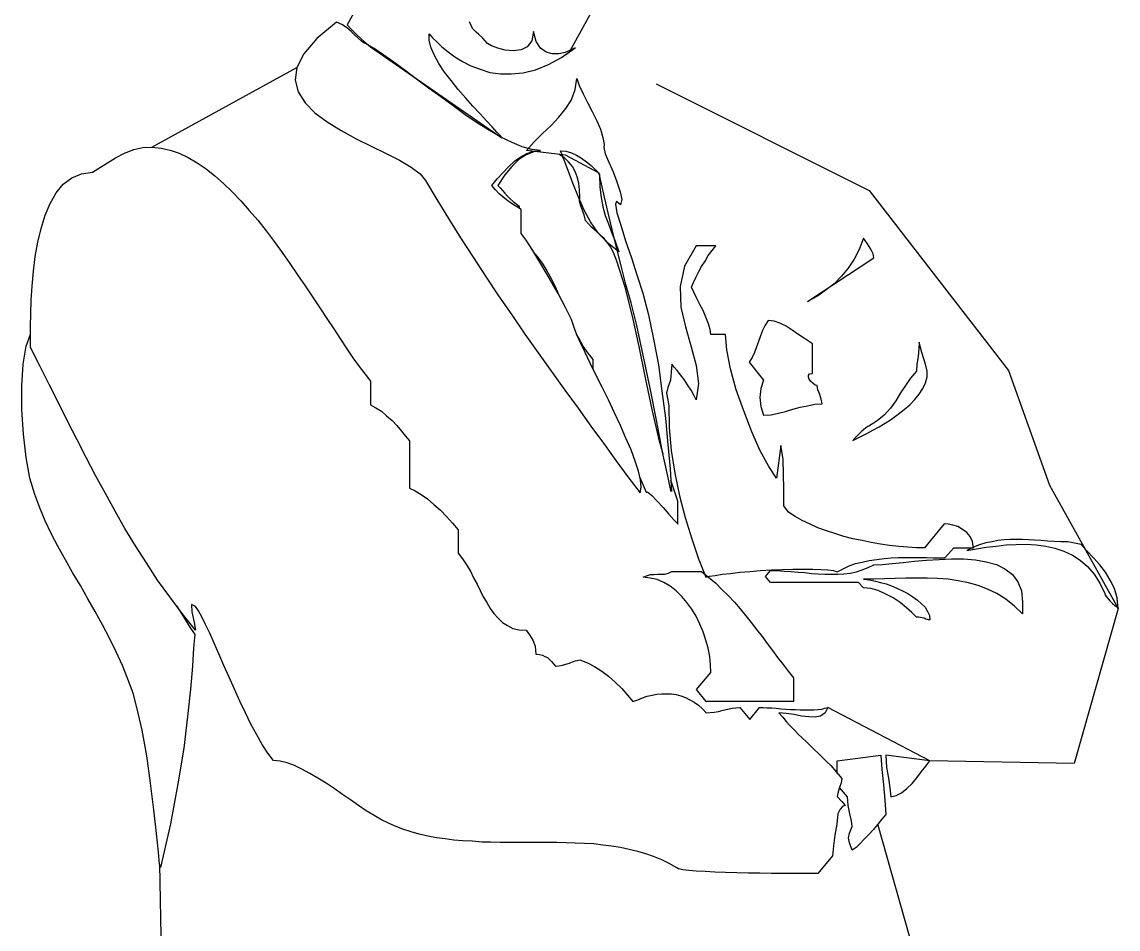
# Model space of a CAD drawing. Extents: x 3778 to 4621, y -3448 to -1606.
# Drawn here: x 3778 to 4375, y -2356 to -1862 of the extents above; entities that cross this region are included whole.
import ezdxf

# ---------------------------------------------------------------- set-up
doc = ezdxf.new("R2010")
doc.units = 0
doc.header["$LTSCALE"] = 1270
doc.header["$MEASUREMENT"] = 0
doc.layers.get('0').update_dxf_attribs({"linetype": 'CONTINUOUS'})

msp = doc.modelspace()

# ---------------------------------------------------------------- linework, layer by layer
at = {"linetype": 'CONTINUOUS'}
for p, q in [((4076.65, -1877.53), (4105.46, -1824.54)), ((3949.2, -1862.23), (3938.37, -1871.16)), ((3951.96, -1863.51), (3949.2, -1862.23)), ((3958.55, -1857.14), (3954.94, -1863.72)), ((4022.49, -1864.14), (4021.64, -1862.02)), ((3954.51, -1865.2), (3951.96, -1863.51)), ((3957.06, -1867.33), (3954.51, -1865.2)), ((3954.94, -1863.72), (3957.06, -1866.06)), ((3957.06, -1866.06), (3960.25, -1869.24)), ((3958.98, -1869.24), (3957.06, -1867.33)), ((3999.55, -1868.61), (4001.46, -1870.73)), ((3999.55, -1872), (3999.55, -1868.61)), ((4023.13, -1865.63), (4022.49, -1864.14)), ((4024.19, -1866.69), (4023.13, -1865.63)), ((4025.25, -1867.75), (4024.19, -1866.69)), ((4026.74, -1869.03), (4025.25, -1867.75)), ((4056.47, -1867.33), (4055.62, -1872.43)), ((4057.96, -1872.85), (4056.47, -1867.33)), ((3938.37, -1871.16), (3931.36, -1879.44)), ((3960.89, -1870.94), (3958.98, -1869.24)), ((3960.25, -1869.24), (3964.28, -1872.85)), ((3962.59, -1872.43), (3960.89, -1870.94)), ((3963.86, -1873.49), (3962.59, -1872.43)), ((3964.92, -1873.91), (3963.86, -1873.49)), ((3964.28, -1872.85), (3967.69, -1875.61)), ((3969.59, -1876.67), (3964.92, -1873.91)), ((4000.61, -1875.83), (3999.55, -1872)), ((4001.46, -1870.73), (4003.79, -1873.06)), ((4003.79, -1873.06), (4006.56, -1875.61)), ((4028.86, -1870.94), (4026.74, -1869.03)), ((4031.41, -1873.91), (4028.86, -1870.94)), ((4033.54, -1875.19), (4031.41, -1873.91)), ((4055.62, -1872.43), (4053.08, -1875.61)), ((4060.3, -1876.46), (4057.96, -1872.85)), ((3931.36, -1879.44), (3927.54, -1886.87)), ((3967.69, -1875.61), (4039.27, -1925.32)), ((3974.91, -1880.28), (3969.59, -1876.67)), ((3980.43, -1884.11), (3974.91, -1880.28)), ((4002.31, -1880.08), (4000.61, -1875.83)), ((4004.85, -1884.75), (4002.31, -1880.08)), ((4006.56, -1875.61), (4009.95, -1878.38)), ((4009.95, -1878.38), (4013.56, -1881.14)), ((4036.93, -1876.46), (4033.54, -1875.19)), ((4040.97, -1877.53), (4036.93, -1876.46)), ((4045.43, -1877.95), (4040.97, -1877.53)), ((4049.68, -1877.32), (4045.43, -1877.95)), ((4053.08, -1875.61), (4049.68, -1877.32)), ((4063.27, -1878.59), (4060.3, -1876.46)), ((4066.67, -1879.44), (4063.27, -1878.59)), ((4070.28, -1879.44), (4066.67, -1879.44)), ((4073.68, -1878.8), (4070.28, -1879.44)), ((4071.77, -1881.56), (4079.2, -1876.25)), ((4076.65, -1877.53), (4073.68, -1878.8)), ((4079.2, -1876.25), (4076.65, -1877.53)), ((3986.59, -1888.57), (3980.43, -1884.11)), ((4008.05, -1889.42), (4004.85, -1884.75)), ((4013.56, -1881.14), (4017.82, -1883.69)), ((4017.82, -1883.69), (4022.28, -1886.02)), ((4022.28, -1886.02), (4027.37, -1887.93)), ((4057.54, -1888.14), (4064.55, -1885.38)), ((4064.55, -1885.38), (4071.77, -1881.56)), ((3848.52, -1930.42), (3927.54, -1886.87)), ((3927.54, -1886.87), (3926.69, -1893.89)), ((3992.75, -1893.24), (3986.59, -1888.57)), ((4011.66, -1894.09), (4008.05, -1889.42)), ((4027.37, -1887.93), (4032.68, -1889.63)), ((4032.68, -1889.63), (4038.42, -1890.48)), ((4038.42, -1890.48), (4044.37, -1890.48)), ((4044.37, -1890.48), (4050.74, -1889.85)), ((4050.74, -1889.85), (4057.54, -1888.14)), ((3926.69, -1893.89), (3928.17, -1900.26)), ((3999.34, -1898.13), (3992.75, -1893.24)), ((4005.92, -1903.01), (3999.34, -1898.13)), ((4015.48, -1898.98), (4011.66, -1894.09)), ((4079.2, -1898.98), (4080.06, -1893.03)), ((4080.06, -1893.03), (4081.33, -1896.85)), ((4081.33, -1896.85), (4083.45, -1901.32)), ((4123.31, -1895.91), (4239.33, -1953.89)), ((3928.17, -1900.26), (3932, -1906.2)), ((4012.72, -1907.9), (4005.92, -1903.01)), ((4019.52, -1903.65), (4015.48, -1898.98)), ((4023.34, -1908.11), (4019.52, -1903.65)), ((4074.1, -1909.38), (4077.08, -1904.5)), ((4077.08, -1904.5), (4079.2, -1898.98)), ((4083.45, -1901.32), (4085.79, -1905.99)), ((3932, -1906.2), (3937.31, -1911.73)), ((4019.3, -1912.79), (4012.72, -1907.9)), ((4027.37, -1912.15), (4023.34, -1908.11)), ((4070.28, -1914.06), (4074.1, -1909.38)), ((4085.79, -1905.99), (4088.34, -1910.87)), ((3937.31, -1911.73), (3944.1, -1916.61)), ((3944.1, -1916.61), (3951.75, -1921.28)), ((4025.89, -1917.25), (4019.3, -1912.79)), ((4030.78, -1915.97), (4027.37, -1912.15)), ((4033.96, -1919.37), (4030.78, -1915.97)), ((4066.04, -1918.52), (4070.28, -1914.06)), ((4088.34, -1910.87), (4090.89, -1915.97)), ((4090.89, -1915.97), (4093.01, -1920.64)), ((3951.75, -1921.28), (3959.83, -1925.74)), ((4032.47, -1921.28), (4025.89, -1917.25)), ((4038.63, -1924.89), (4032.47, -1921.28)), ((4036.51, -1922.13), (4033.96, -1919.37)), ((4038.42, -1924.26), (4036.51, -1922.13)), ((4061.36, -1922.99), (4066.04, -1918.52)), ((4093.01, -1920.64), (4094.28, -1925.11)), ((3959.83, -1925.74), (3968.11, -1929.78)), ((4039.27, -1925.32), (4038.42, -1924.26)), ((4044.8, -1927.87), (4038.63, -1924.89)), ((4050.31, -1930.21), (4044.8, -1927.87)), ((4052.65, -1932.11), (4056.9, -1927.44)), ((4056.9, -1927.44), (4061.36, -1922.99)), ((4094.28, -1925.11), (4094.92, -1928.93)), ((3828.77, -1936.15), (3833.65, -1933.6)), ((3833.65, -1933.6), (3838.75, -1931.7)), ((3838.75, -1931.7), (3843.63, -1930.63)), ((3843.63, -1930.63), (3848.52, -1930.42)), ((3848.52, -1930.42), (3853.62, -1930.84)), ((3853.62, -1930.84), (3858.5, -1931.91)), ((3858.5, -1931.91), (3863.38, -1933.6)), ((3863.38, -1933.6), (3868.27, -1935.94)), ((3968.11, -1929.78), (3976.18, -1933.82)), ((3976.18, -1933.82), (3983.4, -1937.43)), ((4052.44, -1934.45), (4048.41, -1937)), ((4049.25, -1935.73), (4052.86, -1933.82)), ((4055.62, -1931.7), (4050.31, -1930.21)), ((4056.69, -1932.97), (4052.44, -1934.45)), ((4073.9, -1934.66), (4052.65, -1932.11)), ((4052.86, -1933.82), (4056.47, -1932.54)), ((4060.3, -1932.11), (4055.62, -1931.7)), ((4056.47, -1932.54), (4060.3, -1932.11)), ((4058.39, -1932.76), (4056.69, -1932.97)), ((4073.26, -1936.15), (4070.28, -1934.24)), ((4074.74, -1941.68), (4071.13, -1932.33)), ((4071.13, -1932.33), (4074.1, -1932.54)), ((4074.1, -1932.54), (4077.08, -1933.39)), ((4077.08, -1933.39), (4079.84, -1934.66)), ((4094.92, -1928.93), (4094.71, -1930.63)), ((4094.71, -1930.63), (4095.56, -1934.03)), ((4095.56, -1934.03), (4097.47, -1938.49)), ((3816.23, -1944.01), (3828.77, -1936.15)), ((3868.27, -1935.94), (3873.16, -1938.91)), ((3873.16, -1938.91), (3878.05, -1942.1)), ((3983.4, -1937.43), (3989.77, -1941.25)), ((4042.88, -1941.04), (4046.07, -1938.07)), ((4048.41, -1937), (4044.58, -1940.82)), ((4046.07, -1938.07), (4049.25, -1935.73)), ((4075.59, -1938.28), (4073.26, -1936.15)), ((4092.16, -1944.44), (4073.9, -1934.66)), ((4077.72, -1940.82), (4075.59, -1938.28)), ((4079.84, -1934.66), (4082.61, -1936.37)), ((4082.61, -1936.37), (4085.36, -1938.28)), ((4085.36, -1938.28), (4087.91, -1940.4)), ((4087.91, -1940.4), (4090.25, -1942.74)), ((4097.47, -1938.49), (4099.81, -1943.8)), ((3804.98, -1946.99), (3810.28, -1944.86)), ((3810.28, -1944.86), (3816.23, -1944.01)), ((3878.05, -1942.1), (3882.93, -1945.92)), ((3882.93, -1945.92), (3887.6, -1950.17)), ((3989.77, -1941.25), (3994.66, -1944.86)), ((3994.66, -1944.86), (3997.64, -1948.47)), ((4036.72, -1947.62), (4039.91, -1944.23)), ((4040.76, -1945.5), (4036.93, -1951.23)), ((4039.91, -1944.23), (4042.88, -1941.04)), ((4044.58, -1940.82), (4040.76, -1945.5)), ((4077.93, -1949.96), (4074.74, -1941.68)), ((4079.2, -1943.58), (4077.72, -1940.82)), ((4080.27, -1946.56), (4079.2, -1943.58)), ((4090.25, -1942.74), (4092.37, -1945.29)), ((4093.43, -1950.39), (4092.16, -1944.44)), ((4092.37, -1945.29), (4092.59, -1952.09)), ((4099.81, -1943.8), (4101.93, -1949.33)), ((3796.47, -1955.27), (3800.3, -1950.6)), ((3800.3, -1950.6), (3804.98, -1946.99)), ((3887.6, -1950.17), (3892.28, -1954.63)), ((3997.64, -1948.47), (4003.79, -1958.88)), ((4033.74, -1951.23), (4036.72, -1947.62)), ((4035.66, -1953.57), (4033.74, -1951.23)), ((4036.93, -1951.23), (4038.21, -1952.51)), ((4038.21, -1952.51), (4039.48, -1954)), ((4080.9, -1957.61), (4077.93, -1949.96)), ((4081.12, -1949.96), (4080.27, -1946.56)), ((4081.54, -1953.57), (4081.12, -1949.96)), ((4092.59, -1952.09), (4093.22, -1957.82)), ((4095.14, -1957.61), (4093.43, -1950.39)), ((4101.93, -1949.33), (4103.63, -1954.63)), ((3793.08, -1961), (3796.47, -1955.27)), ((3892.28, -1954.63), (3896.95, -1959.52)), ((4037.78, -1955.7), (4035.66, -1953.57)), ((4039.7, -1957.39), (4037.78, -1955.7)), ((4039.48, -1954), (4040.76, -1955.48)), ((4041.82, -1959.09), (4039.7, -1957.39)), ((4040.76, -1955.48), (4042.25, -1956.97)), ((4042.25, -1956.97), (4043.73, -1958.46)), ((4043.73, -1958.46), (4045.43, -1959.94)), ((4084.09, -1964.62), (4080.9, -1957.61)), ((4081.75, -1957.61), (4081.54, -1953.57)), ((4081.54, -1959.94), (4081.75, -1957.61)), ((4093.22, -1957.82), (4094.28, -1962.92)), ((4097.04, -1966.1), (4095.14, -1957.61)), ((4103.63, -1954.63), (4104.48, -1958.88)), ((4239.33, -1953.89), (4315.19, -2052.01)), ((3790.53, -1967.37), (3793.08, -1961)), ((3896.95, -1959.52), (3901.62, -1964.83)), ((4003.79, -1958.88), (4010.17, -1969.29)), ((4043.73, -1960.58), (4041.82, -1959.09)), ((4045.64, -1961.86), (4043.73, -1960.58)), ((4045.43, -1959.94), (4046.92, -1961.21)), ((4047.76, -1963.13), (4045.64, -1961.86)), ((4046.92, -1961.21), (4048.62, -1962.49)), ((4049.68, -1964.41), (4047.76, -1963.13)), ((4048.62, -1962.49), (4048.62, -1963.76)), ((4049.68, -1977.36), (4049.68, -1964.41)), ((4082.61, -1963.35), (4081.54, -1959.94)), ((4084.09, -1967.17), (4082.61, -1963.35)), ((4094.28, -1962.92), (4095.56, -1967.59)), ((4101.72, -1959.94), (4101.08, -1961.43)), ((4101.08, -1961.43), (4101.93, -1966.1)), ((4103.85, -1961.86), (4101.72, -1959.94)), ((4104.48, -1958.88), (4103.85, -1961.86)), ((3788.19, -1974.6), (3790.53, -1967.37)), ((3901.62, -1964.83), (3906.29, -1970.14)), ((3906.29, -1970.14), (3910.76, -1975.88)), ((4010.17, -1969.29), (4016.75, -1979.7)), ((4087.49, -1970.99), (4084.09, -1964.62)), ((4084.73, -1970.35), (4084.09, -1967.17)), ((4088.12, -1973.96), (4084.73, -1970.35)), ((4095.56, -1967.59), (4097.26, -1972.05)), ((4099.38, -1975.24), (4097.04, -1966.1)), ((4101.93, -1966.1), (4104.06, -1972.9)), ((3786.49, -1982.04), (3788.19, -1974.6)), ((3910.76, -1975.88), (3915.21, -1981.82)), ((4091.53, -1976.94), (4087.49, -1970.99)), ((4090.89, -1976.51), (4088.12, -1973.96)), ((4097.26, -1972.05), (4098.96, -1976.72)), ((4101.72, -1985.01), (4099.38, -1975.24)), ((4104.06, -1972.9), (4106.61, -1981.39)), ((3785.01, -1989.9), (3786.49, -1982.04)), ((3915.21, -1981.82), (3919.47, -1987.77)), ((4016.75, -1979.7), (4023.55, -1990.32)), ((4052.44, -1980.98), (4049.68, -1977.36)), ((4056.05, -1986.71), (4052.44, -1980.98)), ((4093.01, -1978.43), (4090.89, -1976.51)), ((4096.63, -1982.25), (4091.53, -1976.94)), ((4094.92, -1980.12), (4093.01, -1978.43)), ((4096.63, -1982.04), (4094.92, -1980.12)), ((4098.32, -1984.59), (4096.63, -1982.04)), ((4103, -1987.35), (4096.63, -1982.25)), ((4098.96, -1976.72), (4100.87, -1981.61)), ((4100.87, -1981.61), (4103, -1987.35)), ((4106.61, -1981.39), (4109.79, -1990.74)), ((4236.17, -1979.91), (4233.83, -1986.07)), ((4238.3, -1983.1), (4236.17, -1979.91)), ((3919.47, -1987.77), (3923.72, -1993.72)), ((4060.51, -1993.93), (4056.05, -1986.71)), ((4100.02, -1987.77), (4098.32, -1984.59)), ((4101.93, -1992.45), (4100.02, -1987.77)), ((4104.27, -1994.99), (4101.72, -1985.01)), ((4145.05, -1984.16), (4138.68, -1995.2)), ((4155.68, -1984.16), (4145.05, -1984.16)), ((4151.64, -1989.47), (4153.76, -1986.71)), ((4153.76, -1986.71), (4155.68, -1984.16)), ((4233.83, -1986.07), (4231.07, -1991.38)), ((4240.21, -1985.86), (4238.3, -1983.1)), ((4241.48, -1988.41), (4240.21, -1985.86)), ((3784.16, -1997.96), (3785.01, -1989.9)), ((3923.72, -1993.72), (3927.96, -1999.88)), ((4023.55, -1990.32), (4030.35, -2000.73)), ((4057.11, -1988.41), (4058.39, -1989.9)), ((4058.39, -1989.9), (4061.15, -1993.51)), ((4065.18, -2002), (4060.51, -1993.93)), ((4061.15, -1993.51), (4063.7, -1997.75)), ((4106.39, -2006.67), (4101.93, -1992.45)), ((4109.79, -1990.74), (4112.98, -2000.51)), ((4148.03, -1995.42), (4149.94, -1992.45)), ((4149.94, -1992.45), (4151.64, -1989.47)), ((4205.79, -2014.53), (4241.91, -1990.74)), ((4231.07, -1991.38), (4227.89, -1996.27)), ((4241.91, -1990.74), (4241.48, -1988.41)), ((3783.31, -2006.04), (3784.16, -1997.96)), ((3927.96, -1999.88), (3932, -2005.83)), ((4063.7, -1997.75), (4066.04, -2002)), ((4106.82, -2005.19), (4104.27, -1994.99)), ((4138.68, -1995.2), (4136.34, -2006.25)), ((4144.84, -2001.36), (4146.33, -1998.39)), ((4146.33, -1998.39), (4148.03, -1995.42)), ((4227.89, -1996.27), (4224.28, -2000.73)), ((3782.88, -2013.69), (3783.31, -2006.04)), ((3932, -2005.83), (3936.04, -2011.98)), ((4030.35, -2000.73), (4037.36, -2011.35)), ((4069.86, -2010.08), (4065.18, -2002)), ((4066.04, -2002), (4068.37, -2006.67)), ((4109.58, -2015.17), (4106.82, -2005.19)), ((4112.98, -2000.51), (4115.95, -2009.86)), ((4136.34, -2006.25), (4136.77, -2017.51)), ((4142.5, -2006.67), (4143.56, -2004.12)), ((4143.56, -2004.12), (4144.84, -2001.36)), ((4220.24, -2004.77), (4215.78, -2008.16)), ((4224.28, -2000.73), (4220.24, -2004.77)), ((3936.04, -2011.98), (3940.07, -2017.93)), ((4037.36, -2011.35), (4044.58, -2021.75)), ((4068.37, -2006.67), (4070.28, -2010.92)), ((4073.9, -2017.72), (4069.86, -2010.08)), ((4110.43, -2022.4), (4106.39, -2006.67)), ((4115.95, -2009.86), (4119.14, -2021.75)), ((4143.78, -2009.44), (4142.5, -2006.67)), ((4145.27, -2012.41), (4143.78, -2009.44)), ((4211.11, -2011.56), (4205.79, -2014.53)), ((4215.78, -2008.16), (4211.11, -2011.56)), ((3782.67, -2021.12), (3782.88, -2013.69)), ((3940.07, -2017.93), (3943.9, -2023.67)), ((4077.08, -2024.3), (4073.9, -2017.72)), ((4112.77, -2027.49), (4109.58, -2015.17)), ((4136.77, -2017.51), (4139.32, -2028.34)), ((4146.97, -2016.02), (4145.27, -2012.41)), ((4148.87, -2019.42), (4146.97, -2016.02)), ((3782.46, -2028.13), (3782.67, -2021.12)), ((3943.9, -2023.67), (3947.72, -2029.4)), ((4044.58, -2021.75), (4051.8, -2032.16)), ((4114.04, -2038.97), (4110.43, -2022.4)), ((4119.14, -2021.75), (4121.9, -2034.93)), ((4150.36, -2023.03), (4148.87, -2019.42)), ((4151.85, -2026.64), (4150.36, -2023.03)), ((3782.46, -2034.29), (3782.46, -2028.13)), ((3947.72, -2029.4), (3951.33, -2034.93)), ((4078.78, -2029.19), (4077.08, -2024.3)), ((4080.06, -2032.59), (4078.78, -2029.19)), ((4116.16, -2043.64), (4112.77, -2027.49)), ((4139.32, -2028.34), (4142.29, -2039.18)), ((4152.7, -2029.62), (4151.85, -2026.64)), ((4153.13, -2032.38), (4152.7, -2029.62)), ((4182.65, -2027.28), (4181.17, -2030.26)), ((4184.35, -2024.73), (4182.65, -2027.28)), ((4187.54, -2025.16), (4184.35, -2024.73)), ((4190.71, -2026.22), (4187.54, -2025.16)), ((4194.11, -2027.91), (4190.71, -2026.22)), ((4197.3, -2030.04), (4194.11, -2027.91)), ((4200.48, -2032.16), (4197.3, -2030.04)), ((3780.12, -2038.75), (3782.46, -2032.16)), ((3782.46, -2039.6), (3782.46, -2034.29)), ((3951.33, -2034.93), (3954.73, -2040.24)), ((4051.8, -2032.16), (4059.02, -2042.36)), ((4079.84, -2032.16), (4079.84, -2031.95)), ((4081.12, -2034.5), (4079.84, -2032.16)), ((4081.96, -2037.05), (4080.06, -2032.59)), ((4083.45, -2038.75), (4081.12, -2034.5)), ((4121.9, -2034.93), (4124.45, -2048.95)), ((4160.99, -2032.38), (4153.13, -2032.38)), ((4161.83, -2040.87), (4160.99, -2032.38)), ((4180.1, -2033.22), (4179.04, -2036.2)), ((4181.17, -2030.26), (4180.1, -2033.22)), ((4203.46, -2034.29), (4200.48, -2032.16)), ((4206.22, -2035.99), (4203.46, -2034.29)), ((4208.34, -2037.48), (4206.22, -2035.99)), ((3778.42, -2048.52), (3780.12, -2038.75)), ((3787.76, -2049.79), (3782.46, -2039.6)), ((3954.73, -2040.24), (3958.12, -2045.12)), ((4084.51, -2042.15), (4081.96, -2037.05)), ((4086.22, -2042.58), (4083.45, -2038.75)), ((4117.44, -2055.95), (4114.04, -2038.97)), ((4142.29, -2039.18), (4145.05, -2049.37)), ((4163.74, -2051.07), (4161.83, -2040.87)), ((4177.98, -2039.18), (4176.92, -2042.15)), ((4179.04, -2036.2), (4177.98, -2039.18)), ((4208.34, -2053.62), (4208.34, -2037.48)), ((4266.33, -2040.24), (4265.91, -2044.48)), ((4266.55, -2036.63), (4266.33, -2040.24)), ((4266.55, -2036.83), (4266.55, -2036.63)), ((4268.03, -2042.15), (4266.55, -2036.83)), ((3958.12, -2045.12), (3961.53, -2049.79)), ((4059.02, -2042.36), (4066.25, -2052.56)), ((4087.28, -2048.09), (4084.51, -2042.15)), ((4088.98, -2045.97), (4086.22, -2042.58)), ((4088.98, -2051.5), (4088.98, -2045.97)), ((4119.99, -2061.69), (4116.16, -2043.64)), ((4175.64, -2044.91), (4173.94, -2047.46)), ((4173.94, -2047.46), (4181.8, -2057.23)), ((4176.92, -2042.15), (4175.64, -2044.91)), ((4265.91, -2044.48), (4265.27, -2048.52)), ((4269.94, -2048.52), (4268.03, -2042.15)), ((3777.78, -2060.42), (3778.42, -2048.52)), ((3792.86, -2059.99), (3787.76, -2049.79)), ((3961.53, -2049.79), (3964.71, -2054.05)), ((4066.25, -2052.56), (4073.47, -2062.75)), ((4090.46, -2054.46), (4087.28, -2048.09)), ((4124.45, -2048.95), (4126.36, -2063.39)), ((4131.89, -2048.52), (4131.03, -2057.23)), ((4133.16, -2050.22), (4131.89, -2048.52)), ((4134.64, -2052.13), (4133.16, -2050.22)), ((4136.56, -2054.46), (4134.64, -2052.13)), ((4145.05, -2049.37), (4146.33, -2059.15)), ((4166.93, -2062.54), (4163.74, -2051.07)), ((4206.22, -2054.68), (4206.85, -2053.83)), ((4206.85, -2053.83), (4208.34, -2053.62)), ((4265.06, -2052.34), (4261.88, -2056.17)), ((4265.27, -2048.52), (4265.06, -2052.34)), ((4270.8, -2052.34), (4269.94, -2048.52)), ((4270.8, -2055.54), (4270.8, -2052.34)), ((4315.19, -2052.01), (4337.5, -2114.46)), ((3797.96, -2069.97), (3792.86, -2059.99)), ((3964.71, -2054.05), (3967.69, -2057.87)), ((3967.69, -2057.87), (3967.69, -2070.82)), ((4093.86, -2061.05), (4090.46, -2054.46)), ((4121.05, -2073.37), (4117.44, -2055.95)), ((4131.03, -2057.23), (4129.55, -2061.27)), ((4138.46, -2057.01), (4136.56, -2054.46)), ((4140.38, -2059.78), (4138.46, -2057.01)), ((4142.29, -2062.75), (4140.38, -2059.78)), ((4146.33, -2059.15), (4145.05, -2068.07)), ((4181.8, -2057.23), (4180.31, -2061.91)), ((4206.22, -2055.74), (4206.22, -2054.68)), ((4206.65, -2056.81), (4206.22, -2055.74)), ((4207.5, -2058.08), (4206.65, -2056.81)), ((4208.77, -2059.15), (4207.5, -2058.08)), ((4209.83, -2059.99), (4208.77, -2059.15)), ((4210.89, -2060.21), (4209.83, -2059.99)), ((4261.88, -2056.17), (4259.11, -2060.21)), ((4268.46, -2061.91), (4269.94, -2058.72)), ((4269.94, -2058.72), (4270.8, -2055.54)), ((3777.78, -2073.37), (3777.78, -2060.42)), ((4073.47, -2062.75), (4080.69, -2072.52)), ((4097.26, -2068.07), (4093.86, -2061.05)), ((4123.6, -2079.96), (4119.99, -2061.69)), ((4126.36, -2063.39), (4128.27, -2078.05)), ((4129.55, -2061.27), (4128.91, -2064.45)), ((4128.91, -2064.45), (4130.18, -2071.03)), ((4143.78, -2065.52), (4142.29, -2062.75)), ((4145.05, -2068.07), (4143.78, -2065.52)), ((4170.97, -2074.01), (4166.93, -2062.54)), ((4180.31, -2061.91), (4179.68, -2066.79)), ((4211.32, -2062.54), (4210.89, -2060.21)), ((4212.38, -2065.09), (4211.32, -2062.54)), ((4213.23, -2067.64), (4212.38, -2065.09)), ((4256.35, -2064.24), (4253.8, -2068.49)), ((4259.11, -2060.21), (4256.35, -2064.24)), ((4264.21, -2067.85), (4266.55, -2064.88)), ((4266.55, -2064.88), (4268.46, -2061.91)), ((3802.85, -2079.96), (3797.96, -2069.97)), ((3967.69, -2070.82), (3970.65, -2072.31)), ((4100.65, -2075.07), (4097.26, -2068.07)), ((4130.18, -2071.03), (4130.4, -2083.15)), ((4179.68, -2066.79), (4180.31, -2071.68)), ((4180.31, -2071.68), (4181.8, -2076.35)), ((4201.76, -2072.1), (4205.79, -2071.25)), ((4205.79, -2071.25), (4209.62, -2070.4)), ((4209.62, -2070.4), (4213.66, -2070.19)), ((4213.66, -2070.19), (4213.23, -2067.64)), ((4253.8, -2068.49), (4250.83, -2072.52)), ((4258.27, -2073.37), (4261.45, -2070.82)), ((4261.45, -2070.82), (4264.21, -2067.85)), ((3778.64, -2086.76), (3777.78, -2073.37)), ((3970.65, -2072.31), (3973.63, -2074.23)), ((3973.63, -2074.23), (3976.4, -2076.78)), ((3976.4, -2076.78), (3979.37, -2079.32)), ((4080.69, -2072.52), (4087.7, -2082.29)), ((4103.85, -2082.09), (4100.65, -2075.07)), ((4125.09, -2090.58), (4121.05, -2073.37)), ((4175.43, -2085.48), (4170.97, -2074.01)), ((4181.8, -2076.35), (4185.84, -2076.13)), ((4185.84, -2076.13), (4189.87, -2075.29)), ((4189.87, -2075.29), (4193.69, -2074.44)), ((4193.69, -2074.44), (4197.73, -2073.17)), ((4197.73, -2073.17), (4201.76, -2072.1)), ((4247.43, -2076.35), (4243.6, -2079.54)), ((4250.83, -2072.52), (4247.43, -2076.35)), ((4251.47, -2078.47), (4255.07, -2075.92)), ((4255.07, -2075.92), (4258.27, -2073.37)), ((3807.94, -2089.73), (3802.85, -2079.96)), ((3979.37, -2079.32), (3981.92, -2082.09)), ((3981.92, -2082.09), (3984.46, -2085.06)), ((4087.7, -2082.29), (4094.5, -2091.64)), ((4106.82, -2088.88), (4103.85, -2082.09)), ((4126.79, -2096.53), (4123.6, -2079.96)), ((4128.27, -2078.05), (4129.55, -2092.28)), ((4130.4, -2083.15), (4131.46, -2095.68)), ((4237.44, -2083.36), (4236.17, -2084.42)), ((4238.5, -2082.51), (4237.44, -2083.36)), ((4239.15, -2082.29), (4238.5, -2082.51)), ((4243.6, -2079.54), (4239.15, -2082.29)), ((4241.27, -2084.63), (4244.67, -2082.72)), ((4244.67, -2082.72), (4248.07, -2080.81)), ((4248.07, -2080.81), (4251.47, -2078.47)), ((3780.12, -2099.5), (3778.64, -2086.76)), ((3812.83, -2099.5), (3807.94, -2089.73)), ((3984.46, -2085.06), (3986.81, -2087.82)), ((3986.81, -2087.82), (3988.93, -2090.37)), ((4109.58, -2095.25), (4106.82, -2088.88)), ((4179.89, -2095.89), (4175.43, -2085.48)), ((4230.44, -2090.15), (4232.56, -2089.09)), ((4231.07, -2089.31), (4230.44, -2090.15)), ((4232.13, -2088.25), (4231.07, -2089.31)), ((4233.41, -2086.97), (4232.13, -2088.25)), ((4232.56, -2089.09), (4235.11, -2087.82)), ((4234.9, -2085.48), (4233.41, -2086.97)), ((4236.17, -2084.42), (4234.9, -2085.48)), ((4235.11, -2087.82), (4238.09, -2086.33)), ((4238.09, -2086.33), (4241.27, -2084.63)), ((3988.93, -2090.37), (3988.93, -2116.07)), ((4094.5, -2091.64), (4101.3, -2100.99)), ((4111.91, -2101.41), (4109.58, -2095.25)), ((4127, -2097.59), (4125.09, -2090.58)), ((4129.55, -2092.28), (4130.82, -2105.66)), ((4131.46, -2095.68), (4133.37, -2108)), ((4191.14, -2092.92), (4188.81, -2110.76)), ((4192.42, -2100.35), (4191.14, -2092.92)), ((3782.03, -2110.76), (3780.12, -2099.5)), ((3817.93, -2109.27), (3812.83, -2099.5)), ((4101.3, -2100.99), (4107.88, -2109.91)), ((4113.61, -2106.94), (4111.91, -2101.41)), ((4129.55, -2109.7), (4126.79, -2096.53)), ((4184.56, -2104.39), (4179.89, -2095.89)), ((4192.84, -2116.71), (4192.42, -2100.35)), ((4114.67, -2111.61), (4113.61, -2106.94)), ((4130.82, -2105.66), (4131.67, -2117.98)), ((4188.81, -2110.76), (4184.56, -2104.39)), ((3784.8, -2119.68), (3782.03, -2110.76)), ((3823.24, -2119.04), (3817.93, -2109.27)), ((4107.88, -2109.91), (4114.46, -2118.62)), ((4114.26, -2109.91), (4115.1, -2112.04)), ((4115.1, -2115.65), (4114.67, -2111.61)), ((4115.1, -2112.04), (4117.87, -2118.41)), ((4131.24, -2117.35), (4129.55, -2109.7)), ((4135.07, -2123.29), (4131.24, -2111.82)), ((4133.37, -2108), (4135.92, -2120.32)), ((3787.55, -2126.9), (3784.8, -2119.68)), ((3828.55, -2128.61), (3823.24, -2119.04)), ((3988.93, -2116.07), (3991.9, -2117.55)), ((3991.9, -2117.55), (3995.3, -2119.68)), ((3995.3, -2119.68), (3998.7, -2122.02)), ((4114.46, -2118.62), (4115.1, -2115.65)), ((4117.87, -2118.41), (4118.71, -2118.41)), ((4118.71, -2118.41), (4120.83, -2120.1)), ((4131.67, -2117.98), (4131.24, -2117.35)), ((4192.84, -2125.84), (4192.84, -2116.71)), ((4337.5, -2114.46), (4374.88, -2181.71)), ((3998.7, -2122.02), (4002.1, -2124.99)), ((4002.1, -2124.99), (4005.71, -2128.18)), ((4120.83, -2120.1), (4123.6, -2123.08)), ((4123.6, -2123.08), (4127, -2126.69)), ((4135.07, -2135.83), (4135.07, -2123.29)), ((4135.92, -2120.32), (4139.11, -2132.22)), ((3790.53, -2133.91), (3787.55, -2126.9)), ((3833.86, -2138.16), (3828.55, -2128.61)), ((4005.71, -2128.18), (4009.11, -2131.57)), ((4009.11, -2131.57), (4012.29, -2135.19)), ((4127, -2126.69), (4130.18, -2130.3)), ((4130.18, -2130.3), (4132.95, -2133.49)), ((4195.39, -2129.24), (4192.84, -2125.84)), ((4199, -2131.57), (4195.39, -2129.24)), ((4202.83, -2133.7), (4199, -2131.57)), ((3793.92, -2141.14), (3790.53, -2133.91)), ((4012.29, -2135.19), (4015.48, -2138.8)), ((4132.95, -2133.49), (4134.85, -2135.4)), ((4134.85, -2135.4), (4135.07, -2135.83)), ((4139.11, -2132.22), (4142.72, -2143.69)), ((4207.07, -2135.83), (4202.83, -2133.7)), ((4211.32, -2137.73), (4207.07, -2135.83)), ((4280.14, -2135.61), (4269.52, -2148.57)), ((4282.27, -2135.83), (4280.14, -2135.61)), ((4284.82, -2136.25), (4282.27, -2135.83)), ((4287.57, -2137.1), (4284.82, -2136.25)), ((4290.12, -2138.59), (4287.57, -2137.1)), ((3797.54, -2148.14), (3793.92, -2141.14)), ((3839.6, -2147.51), (3833.86, -2138.16)), ((4015.48, -2138.8), (4015.48, -2151.54)), ((4215.99, -2139.43), (4211.32, -2137.73)), ((4220.66, -2140.92), (4215.99, -2139.43)), ((4225.55, -2142.41), (4220.66, -2140.92)), ((4230.44, -2143.69), (4225.55, -2142.41)), ((4292.47, -2140.28), (4290.12, -2138.59)), ((4294.37, -2142.41), (4292.47, -2140.28)), ((4295.65, -2145.17), (4294.37, -2142.41)), ((3801.57, -2155.16), (3797.54, -2148.14)), ((3845.55, -2156.85), (3839.6, -2147.51)), ((4142.72, -2143.69), (4146.33, -2154.73)), ((4235.54, -2144.75), (4230.44, -2143.69)), ((4240.42, -2145.81), (4235.54, -2144.75)), ((4245.52, -2146.65), (4240.42, -2145.81)), ((4250.4, -2147.3), (4245.52, -2146.65)), ((4255.5, -2147.93), (4250.4, -2147.3)), ((4260.17, -2148.36), (4255.5, -2147.93)), ((4265.06, -2148.57), (4260.17, -2148.36)), ((4269.52, -2148.57), (4265.06, -2148.57)), ((4280.57, -2154.09), (4285.45, -2148.57)), ((4285.45, -2148.57), (4296.08, -2148.57)), ((4296.08, -2148.36), (4292.47, -2150.06)), ((4292.47, -2150.06), (4297.77, -2149.2)), ((4296.08, -2148.57), (4295.65, -2145.17)), ((4299.47, -2147.08), (4296.08, -2148.36)), ((4297.77, -2149.2), (4303.08, -2148.36)), ((4302.87, -2146.02), (4299.47, -2147.08)), ((4306.27, -2145.38), (4302.87, -2146.02)), ((4303.08, -2148.36), (4308.39, -2147.72)), ((4309.45, -2144.75), (4306.27, -2145.38)), ((4308.39, -2147.72), (4313.92, -2147.08)), ((4312.85, -2144.32), (4309.45, -2144.75)), ((4316.04, -2144.11), (4312.85, -2144.32)), ((4313.92, -2147.08), (4319.44, -2146.87)), ((4319.44, -2144.11), (4316.04, -2144.11)), ((4322.84, -2144.11), (4319.44, -2144.11)), ((4319.44, -2146.87), (4324.96, -2146.65)), ((4326.02, -2144.32), (4322.84, -2144.11)), ((4324.96, -2146.65), (4330.28, -2147.08)), ((4329.42, -2144.53), (4326.02, -2144.32)), ((4333.03, -2144.75), (4329.42, -2144.53)), ((4330.28, -2147.08), (4335.58, -2147.72)), ((4336.44, -2144.96), (4333.03, -2144.75)), ((4335.58, -2147.72), (4340.47, -2148.79)), ((4340.04, -2145.17), (4336.44, -2144.96)), ((4343.65, -2145.38), (4340.04, -2145.17)), ((4340.47, -2148.79), (4345.36, -2150.48)), ((4347.48, -2145.38), (4343.65, -2145.38)), ((4354.7, -2146.87), (4347.48, -2145.38)), ((4358.1, -2150.48), (4354.7, -2146.87)), ((3805.4, -2162.16), (3801.57, -2155.16)), ((4015.48, -2151.54), (4017.82, -2154.73)), ((4017.82, -2154.73), (4019.94, -2157.91)), ((4146.33, -2154.73), (4150.36, -2164.71)), ((4239.36, -2155.58), (4243.39, -2154.94)), ((4243.39, -2154.94), (4247.43, -2154.52)), ((4247.43, -2154.52), (4251.25, -2154.09)), ((4251.25, -2154.09), (4255.29, -2153.88)), ((4255.29, -2153.88), (4259.33, -2153.88)), ((4259.33, -2153.88), (4263.15, -2153.88)), ((4263.15, -2153.88), (4266.97, -2153.88)), ((4264, -2156), (4270.58, -2155.37)), ((4266.97, -2153.88), (4270.58, -2153.88)), ((4270.58, -2153.88), (4274.19, -2154.09)), ((4270.58, -2155.37), (4277.38, -2154.94)), ((4274.19, -2154.09), (4277.59, -2154.09)), ((4277.38, -2154.94), (4284.18, -2154.73)), ((4277.59, -2154.09), (4280.57, -2154.09)), ((4284.18, -2154.73), (4290.76, -2154.73)), ((4290.76, -2154.73), (4297.14, -2155.16)), ((4297.14, -2155.16), (4303.08, -2156.22)), ((4345.36, -2150.48), (4350.03, -2152.61)), ((4350.03, -2152.61), (4354.28, -2155.37)), ((4354.28, -2155.37), (4358.31, -2158.77)), ((4361.5, -2154.09), (4358.1, -2150.48)), ((4364.89, -2157.91), (4361.5, -2154.09)), ((3851.71, -2166.2), (3845.55, -2156.85)), ((4019.94, -2157.91), (4022.07, -2161.32)), ((4022.07, -2161.32), (4023.76, -2164.93)), ((4174.37, -2161.53), (4180.1, -2161.1)), ((4180.1, -2161.1), (4186.05, -2160.67)), ((4182.86, -2164.28), (4185.62, -2161.1)), ((4185.62, -2161.1), (4189.44, -2161.1)), ((4186.05, -2160.67), (4191.99, -2160.46)), ((4189.44, -2161.1), (4193.05, -2161.32)), ((4191.99, -2160.46), (4197.73, -2160.26)), ((4193.05, -2161.32), (4196.87, -2161.53)), ((4197.73, -2160.26), (4203.24, -2160.26)), ((4203.24, -2160.26), (4208.56, -2160.26)), ((4208.56, -2160.26), (4213.02, -2160.46)), ((4213.02, -2160.46), (4216.84, -2160.67)), ((4216.84, -2160.67), (4219.81, -2161.1)), ((4219.81, -2161.1), (4221.94, -2161.74)), ((4221.94, -2161.74), (4225.13, -2160.04)), ((4225.13, -2160.04), (4228.31, -2158.55)), ((4228.31, -2158.55), (4231.93, -2157.28)), ((4231.93, -2157.28), (4235.54, -2156.43)), ((4232.35, -2161.74), (4235.54, -2160.67)), ((4235.54, -2156.43), (4239.36, -2155.58)), ((4235.54, -2160.67), (4238.72, -2159.4)), ((4238.72, -2159.4), (4241.91, -2157.91)), ((4241.91, -2157.91), (4246.58, -2157.71)), ((4246.58, -2157.71), (4251.89, -2157.28)), ((4251.89, -2157.28), (4257.84, -2156.64)), ((4257.84, -2156.64), (4264, -2156)), ((4303.08, -2156.22), (4308.61, -2157.71)), ((4308.61, -2157.71), (4313.28, -2160.04)), ((4313.28, -2160.04), (4317.32, -2163.22)), ((4358.31, -2158.77), (4361.92, -2163.01)), ((4368.09, -2161.95), (4364.89, -2157.91)), ((3809.65, -2169.18), (3805.4, -2162.16)), ((3858.29, -2175.34), (3851.71, -2166.2)), ((4023.76, -2164.93), (4025.68, -2168.54)), ((4116.16, -2164.71), (4118.08, -2163.87)), ((4119.99, -2165.14), (4116.16, -2164.71)), ((4118.08, -2163.87), (4120.2, -2163.22)), ((4123.81, -2165.99), (4119.99, -2165.14)), ((4120.2, -2163.22), (4122.11, -2163.22)), ((4122.11, -2163.22), (4124.03, -2163.01)), ((4127.42, -2167.48), (4123.81, -2165.99)), ((4124.03, -2163.01), (4126.15, -2163.01)), ((4126.15, -2163.01), (4128.06, -2163.01)), ((4128.06, -2163.01), (4129.97, -2162.38)), ((4129.97, -2162.38), (4131.89, -2161.53)), ((4131.89, -2161.53), (4148.03, -2161.53)), ((4148.03, -2161.53), (4151.85, -2164.71)), ((4150.36, -2164.71), (4152.27, -2164.08)), ((4151.85, -2164.71), (4155.68, -2167.9)), ((4152.27, -2164.08), (4155.46, -2163.65)), ((4155.46, -2163.65), (4159.29, -2163.01)), ((4159.29, -2163.01), (4163.74, -2162.59)), ((4163.74, -2162.59), (4168.84, -2161.95)), ((4168.84, -2161.95), (4174.37, -2161.53)), ((4185.62, -2167.48), (4182.86, -2164.28)), ((4196.87, -2161.53), (4200.7, -2161.95)), ((4200.7, -2161.95), (4204.3, -2162.16)), ((4204.3, -2162.16), (4207.92, -2162.59)), ((4207.92, -2162.59), (4211.53, -2162.81)), ((4211.53, -2162.81), (4215.14, -2163.01)), ((4215.14, -2163.01), (4218.75, -2163.01)), ((4218.75, -2163.01), (4222.15, -2163.01)), ((4222.15, -2163.01), (4225.55, -2162.81)), ((4225.55, -2162.81), (4228.95, -2162.38)), ((4228.95, -2162.38), (4232.35, -2161.74)), ((4236.17, -2165.77), (4238.09, -2165.99)), ((4241.91, -2165.77), (4236.17, -2165.77)), ((4238.09, -2165.99), (4240.21, -2166.2)), ((4240.21, -2166.2), (4242.76, -2166.83)), ((4247.64, -2165.56), (4241.91, -2165.77)), ((4242.76, -2166.83), (4245.52, -2167.48)), ((4253.38, -2165.35), (4247.64, -2165.56)), ((4259.33, -2165.14), (4253.38, -2165.35)), ((4265.06, -2165.14), (4259.33, -2165.14)), ((4270.8, -2165.14), (4265.06, -2165.14)), ((4276.53, -2165.35), (4270.8, -2165.14)), ((4282.27, -2165.77), (4276.53, -2165.35)), ((4287.79, -2166.63), (4282.27, -2165.77)), ((4293.31, -2167.69), (4287.79, -2166.63)), ((4317.32, -2163.22), (4320.29, -2167.26)), ((4320.29, -2167.26), (4322.2, -2172.15)), ((4361.92, -2163.01), (4364.89, -2167.9)), ((4370.64, -2166.2), (4368.09, -2161.95)), ((4372.97, -2170.87), (4370.64, -2166.2)), ((3813.68, -2176.4), (3809.65, -2169.18)), ((4025.68, -2168.54), (4027.37, -2171.93)), ((4027.37, -2171.93), (4029.07, -2175.34)), ((4130.82, -2169.6), (4127.42, -2167.48)), ((4134.22, -2172.15), (4130.82, -2169.6)), ((4137.19, -2175.12), (4134.22, -2172.15)), ((4155.68, -2167.9), (4159.07, -2171.3)), ((4159.07, -2171.3), (4162.47, -2174.7)), ((4233.41, -2167.48), (4185.62, -2167.48)), ((4236.17, -2170.45), (4233.41, -2167.48)), ((4240.21, -2170.87), (4236.17, -2170.45)), ((4244.25, -2171.93), (4240.21, -2170.87)), ((4248.28, -2173.85), (4244.25, -2171.93)), ((4245.52, -2167.48), (4248.49, -2168.32)), ((4248.49, -2168.32), (4251.47, -2169.38)), ((4251.47, -2169.38), (4254.44, -2170.66)), ((4254.44, -2170.66), (4257.41, -2172.15)), ((4257.41, -2172.15), (4260.39, -2173.63)), ((4298.63, -2169.18), (4293.31, -2167.69)), ((4303.72, -2171.09), (4298.63, -2169.18)), ((4308.82, -2173.63), (4303.72, -2171.09)), ((4322.2, -2172.15), (4322.84, -2178.31)), ((4364.89, -2167.9), (4367.66, -2173.63)), ((4374.46, -2175.97), (4372.97, -2170.87)), ((3817.72, -2183.4), (3813.68, -2176.4)), ((3865.09, -2184.46), (3858.29, -2175.34)), ((4029.07, -2175.34), (4030.99, -2178.52)), ((4030.99, -2178.52), (4032.9, -2181.71)), ((4139.95, -2178.52), (4137.19, -2175.12)), ((4142.72, -2182.13), (4139.95, -2178.52)), ((4162.47, -2174.7), (4165.87, -2178.31)), ((4165.87, -2178.31), (4169.05, -2181.92)), ((4252.31, -2175.97), (4248.28, -2173.85)), ((4256.14, -2178.52), (4252.31, -2175.97)), ((4259.54, -2181.28), (4256.14, -2178.52)), ((4260.39, -2173.63), (4263.15, -2175.34)), ((4263.15, -2175.34), (4265.7, -2177.24)), ((4265.7, -2177.24), (4267.82, -2179.16)), ((4267.82, -2179.16), (4269.74, -2181.07)), ((4313.71, -2176.61), (4308.82, -2173.63)), ((4318.38, -2180.44), (4313.71, -2176.61)), ((4322.84, -2178.31), (4322.84, -2184.68)), ((4367.66, -2173.63), (4367.87, -2174.48)), ((4367.87, -2174.48), (4368.5, -2175.34)), ((4368.5, -2175.34), (4369.57, -2176.4)), ((4369.57, -2176.4), (4370.64, -2177.67)), ((4370.64, -2177.67), (4371.91, -2178.95)), ((4371.91, -2178.95), (4373.18, -2180.01)), ((4374.88, -2181.71), (4374.46, -2175.97)), ((3821.75, -2190.63), (3817.72, -2183.4)), ((3861.9, -2180.22), (3862.32, -2180.85)), ((3862.32, -2180.85), (3865.73, -2186.17)), ((3872.31, -2193.6), (3865.09, -2184.46)), ((3870.19, -2179.58), (3870.4, -2183.62)), ((3872.31, -2180.64), (3870.19, -2179.58)), ((3870.4, -2183.62), (3871.67, -2189.36)), ((3874.01, -2182.99), (3872.31, -2180.64)), ((3875.71, -2186.17), (3874.01, -2182.99)), ((4032.9, -2181.71), (4034.81, -2184.46)), ((4034.81, -2184.46), (4037.15, -2187.01)), ((4145.05, -2185.95), (4142.72, -2182.13)), ((4169.05, -2181.92), (4172.03, -2185.74)), ((4262.51, -2183.83), (4259.54, -2181.28)), ((4265.06, -2186.38), (4262.51, -2183.83)), ((4269.74, -2181.07), (4271.01, -2183.4)), ((4271.01, -2183.4), (4272.07, -2185.53)), ((4322.84, -2184.68), (4318.38, -2180.44)), ((4374.88, -2181.71), (4350.89, -2266.11)), ((4373.18, -2180.01), (4374.24, -2180.85)), ((4374.24, -2180.85), (4374.88, -2181.71)), ((3825.57, -2197.85), (3821.75, -2190.63)), ((3865.73, -2186.17), (3868.91, -2191.27)), ((3868.91, -2191.27), (3871.89, -2195.94)), ((3871.67, -2189.36), (3872.31, -2193.6)), ((3877.83, -2190.42), (3875.71, -2186.17)), ((3880.17, -2195.09), (3877.83, -2190.42)), ((4037.15, -2187.01), (4039.48, -2189.36)), ((4039.48, -2189.36), (4042.25, -2191.05)), ((4042.25, -2191.05), (4045.21, -2192.54)), ((4146.97, -2190.2), (4145.05, -2185.95)), ((4148.87, -2194.45), (4146.97, -2190.2)), ((4172.03, -2185.74), (4175, -2189.36)), ((4175, -2189.36), (4177.98, -2193.18)), ((4266.12, -2186.38), (4265.06, -2186.38)), ((4267.19, -2186.6), (4266.12, -2186.38)), ((4268.25, -2186.81), (4267.19, -2186.6)), ((4269.31, -2187.01), (4268.25, -2186.81)), ((4270.16, -2187.44), (4269.31, -2187.01)), ((4271.01, -2187.66), (4270.16, -2187.44)), ((4271.64, -2187.87), (4271.01, -2187.66)), ((4272.29, -2187.87), (4271.64, -2187.87)), ((4272.07, -2185.53), (4272.29, -2187.87)), ((3871.89, -2195.94), (3871.25, -2203.16)), ((3882.5, -2200.62), (3880.17, -2195.09)), ((4045.21, -2192.54), (4048.62, -2193.39)), ((4048.62, -2193.39), (4052.44, -2193.6)), ((4052.44, -2193.6), (4054.35, -2196.15)), ((4054.35, -2196.15), (4056.05, -2198.91)), ((4150.36, -2198.91), (4148.87, -2194.45)), ((4177.98, -2193.18), (4180.95, -2197)), ((4180.95, -2197), (4183.72, -2200.82)), ((3829.19, -2205.29), (3825.57, -2197.85)), ((3871.25, -2203.16), (3870.61, -2213.15)), ((3885.05, -2206.35), (3882.5, -2200.62)), ((4056.05, -2198.91), (4057.33, -2202.31)), ((4057.33, -2202.31), (4057.75, -2206.56)), ((4151.64, -2203.37), (4150.36, -2198.91)), ((4183.72, -2200.82), (4186.68, -2204.64)), ((3832.59, -2212.72), (3829.19, -2205.29)), ((3887.82, -2212.72), (3885.05, -2206.35)), ((4057.75, -2206.56), (4059.66, -2206.77)), ((4059.66, -2206.77), (4061.36, -2207.19)), ((4061.36, -2207.19), (4062.64, -2207.84)), ((4062.64, -2207.84), (4064.12, -2208.47)), ((4064.12, -2208.47), (4065.18, -2209.54)), ((4152.48, -2207.84), (4151.64, -2203.37)), ((4152.91, -2212.29), (4152.48, -2207.84)), ((4186.68, -2204.64), (4189.44, -2208.47)), ((4189.44, -2208.47), (4192.42, -2212.29)), ((3835.56, -2220.15), (3832.59, -2212.72)), ((3870.61, -2213.15), (3869.55, -2225.68)), ((3890.58, -2219.09), (3887.82, -2212.72)), ((4065.18, -2209.54), (4066.25, -2210.6)), ((4066.25, -2210.6), (4067.31, -2211.87)), ((4067.31, -2211.87), (4068.37, -2213.15)), ((4068.37, -2213.15), (4070.28, -2212.93)), ((4070.28, -2212.93), (4072.19, -2212.51)), ((4072.19, -2212.51), (4074.1, -2212.08)), ((4074.1, -2212.08), (4076.02, -2211.44)), ((4076.02, -2211.44), (4077.72, -2210.81)), ((4077.72, -2210.81), (4079.2, -2210.17)), ((4079.2, -2210.17), (4080.47, -2209.96)), ((4080.47, -2209.96), (4081.75, -2209.74)), ((4081.75, -2209.74), (4085.79, -2211.23)), ((4085.79, -2211.23), (4089.61, -2213.36)), ((4089.61, -2213.36), (4093.65, -2215.91)), ((4153.13, -2216.54), (4152.91, -2212.29)), ((4192.42, -2212.29), (4195.18, -2215.91)), ((3838.32, -2227.8), (3835.56, -2220.15)), ((3893.55, -2225.68), (3890.58, -2219.09)), ((4093.65, -2215.91), (4097.26, -2218.66)), ((4097.26, -2218.66), (4100.87, -2221.86)), ((4145.27, -2225.89), (4153.13, -2216.54)), ((4195.18, -2215.91), (4198.15, -2219.52)), ((4198.15, -2219.52), (4198.15, -2232.47)), ((3869.55, -2225.68), (3868.06, -2240.55)), ((3896.52, -2232.26), (3893.55, -2225.68)), ((4100.87, -2221.86), (4104.48, -2225.25)), ((4104.48, -2225.25), (4107.67, -2228.86)), ((4150.58, -2232.47), (4145.27, -2225.89)), ((3840.45, -2235.66), (3838.32, -2227.8)), ((3899.5, -2238.63), (3896.52, -2232.26)), ((4107.67, -2228.86), (4110.64, -2232.47)), ((4110.64, -2232.47), (4113.19, -2231.41)), ((4113.19, -2231.41), (4115.74, -2230.35)), ((4115.74, -2230.35), (4118.28, -2229.5)), ((4118.28, -2229.5), (4121.05, -2228.86)), ((4121.05, -2228.86), (4123.6, -2228.44)), ((4123.6, -2228.44), (4126.36, -2228.23)), ((4126.36, -2228.23), (4128.91, -2228.23)), ((4128.91, -2228.23), (4131.67, -2228.23)), ((4131.67, -2228.23), (4134.22, -2228.65)), ((4134.22, -2228.65), (4136.77, -2229.29)), ((4136.77, -2229.29), (4139.32, -2230.14)), ((4139.32, -2230.14), (4141.66, -2231.41)), ((4141.66, -2231.41), (4143.99, -2232.68)), ((4143.99, -2232.68), (4146.33, -2234.39)), ((4198.15, -2232.47), (4150.58, -2232.47)), ((3843.2, -2247.98), (3840.45, -2235.66)), ((3902.47, -2244.8), (3899.5, -2238.63)), ((4146.33, -2234.39), (4148.45, -2236.29)), ((4148.45, -2236.29), (4150.58, -2238.63)), ((4150.58, -2238.63), (4152.7, -2238.43)), ((4152.7, -2238.43), (4154.82, -2238.21)), ((4154.82, -2238.21), (4157.16, -2237.78)), ((4157.16, -2237.78), (4159.71, -2237.15)), ((4159.71, -2237.15), (4162.26, -2236.51)), ((4162.26, -2236.51), (4164.6, -2236.09)), ((4164.6, -2236.09), (4166.72, -2235.88)), ((4166.72, -2235.88), (4168.84, -2235.66)), ((4168.84, -2235.66), (4174.37, -2242.25)), ((4174.37, -2242.25), (4179.47, -2235.66)), ((4179.47, -2235.66), (4181.59, -2235.66)), ((4181.59, -2235.66), (4183.72, -2235.88)), ((4183.72, -2235.88), (4186.27, -2235.88)), ((4186.27, -2235.88), (4188.59, -2236.09)), ((4188.59, -2236.09), (4191.14, -2236.29)), ((4190.08, -2238.63), (4192.2, -2240.97)), ((4194.11, -2238.84), (4190.08, -2238.63)), ((4191.14, -2236.29), (4193.9, -2236.51)), ((4193.9, -2236.51), (4196.45, -2236.72)), ((4198.36, -2239.49), (4194.11, -2238.84)), ((4196.45, -2236.72), (4199.21, -2236.72)), ((4199.21, -2236.72), (4201.76, -2236.94)), ((4201.76, -2236.94), (4204.3, -2236.94)), ((4204.3, -2236.94), (4206.65, -2236.94)), ((4206.65, -2236.94), (4209.2, -2236.94)), ((4209.2, -2236.94), (4211.32, -2236.72)), ((4211.32, -2236.72), (4213.44, -2236.51)), ((4215.36, -2238.63), (4212.81, -2240.33)), ((4213.44, -2236.51), (4215.14, -2236.09)), ((4215.14, -2236.09), (4216.84, -2235.66)), ((4216.84, -2235.66), (4215.36, -2238.63)), ((4272.29, -2264.76), (4216.84, -2235.66)), ((3868.06, -2240.55), (3865.93, -2257.75)), ((3905.66, -2250.53), (3902.47, -2244.8)), ((4192.2, -2240.97), (4194.11, -2243.31)), ((4194.11, -2243.31), (4196.24, -2245.64)), ((4202.4, -2240.33), (4198.36, -2239.49)), ((4206.44, -2240.76), (4202.4, -2240.33)), ((4209.83, -2240.97), (4206.44, -2240.76)), ((4212.81, -2240.33), (4209.83, -2240.97)), ((3845.75, -2262), (3843.2, -2247.98)), ((3908.63, -2255.84), (3905.66, -2250.53)), ((4196.24, -2245.64), (4198.36, -2247.77)), ((4198.36, -2247.77), (4200.7, -2250.1)), ((4200.7, -2250.1), (4202.83, -2252.23)), ((3911.82, -2260.51), (3908.63, -2255.84)), ((4202.83, -2252.23), (4205.16, -2254.35)), ((4205.16, -2254.35), (4207.28, -2256.47)), ((4207.28, -2256.47), (4209.4, -2258.6)), ((3847.89, -2276.87), (3845.75, -2262)), ((3865.93, -2257.75), (3862.75, -2277.3)), ((3914.8, -2264.55), (3911.82, -2260.51)), ((4209.4, -2258.6), (4211.75, -2260.73)), ((4211.75, -2260.73), (4213.87, -2262.85)), ((4213.87, -2262.85), (4216.2, -2265.18)), ((4221.94, -2264.76), (4245.73, -2261.57)), ((4245.73, -2261.57), (4246.15, -2269.43)), ((4272.29, -2264.76), (4248.28, -2261.57)), ((4248.28, -2261.57), (4248.7, -2268.37)), ((3918.41, -2264.98), (3914.8, -2264.55)), ((3922.23, -2265.82), (3918.41, -2264.98)), ((3926.27, -2267.31), (3922.23, -2265.82)), ((3930.3, -2269.22), (3926.27, -2267.31)), ((4216.2, -2265.18), (4218.33, -2267.31)), ((4218.33, -2267.31), (4220.46, -2269.65)), ((4221.94, -2271.56), (4221.94, -2264.76)), ((4248.7, -2268.37), (4249.76, -2274.1)), ((4267.82, -2270.49), (4270.16, -2267.53)), ((4270.16, -2267.53), (4272.29, -2264.76)), ((4350.89, -2266.11), (4272.29, -2264.76)), ((3934.55, -2271.56), (3930.3, -2269.22)), ((3939.01, -2274.1), (3934.55, -2271.56)), ((3943.47, -2276.87), (3939.01, -2274.1)), ((4220.46, -2269.65), (4222.36, -2271.98)), ((4222.36, -2271.98), (4224.49, -2274.32)), ((4224.49, -2274.32), (4224.07, -2276.65)), ((4246.15, -2269.43), (4247.01, -2277.72)), ((4249.76, -2274.1), (4250.62, -2279.42)), ((4262.72, -2277.08), (4265.27, -2273.9)), ((4265.27, -2273.9), (4267.82, -2270.49)), ((3849.58, -2291.32), (3847.89, -2276.87)), ((3862.75, -2277.3), (3858.71, -2298.96)), ((3947.93, -2279.84), (3943.47, -2276.87)), ((3952.39, -2283.03), (3947.93, -2279.84)), ((4223.21, -2279.2), (4222.36, -2281.54)), ((4224.07, -2276.65), (4223.21, -2279.2)), ((4227.46, -2284.3), (4223.21, -2279.2)), ((4247.01, -2277.72), (4247.86, -2286.22)), ((4250.62, -2279.42), (4251.04, -2284.3)), ((4256.99, -2282.18), (4259.75, -2279.84)), ((4259.75, -2279.84), (4262.72, -2277.08)), ((3956.85, -2286), (3952.39, -2283.03)), ((3961.1, -2288.98), (3956.85, -2286)), ((4222.36, -2281.54), (4221.94, -2284.09)), ((4221.94, -2284.09), (4224.49, -2286.85)), ((4224.49, -2286.85), (4225.76, -2288.34)), ((4227.89, -2288.98), (4227.46, -2284.3)), ((4247.86, -2286.22), (4248.28, -2293.87)), ((4251.04, -2284.3), (4254.01, -2283.67)), ((4254.01, -2283.67), (4256.99, -2282.18)), ((3851.07, -2304.27), (3849.58, -2291.32)), ((3965.35, -2291.95), (3961.1, -2288.98)), ((3969.59, -2294.5), (3965.35, -2291.95)), ((4223.42, -2291.1), (4222.15, -2293.65)), ((4224.7, -2289.61), (4223.42, -2291.1)), ((4225.55, -2289.19), (4224.7, -2289.61)), ((4226.19, -2288.98), (4225.55, -2289.19)), ((4225.76, -2288.34), (4226.4, -2288.98)), ((4226.4, -2288.98), (4226.19, -2288.98)), ((4228.74, -2293.65), (4227.89, -2288.98)), ((3973.63, -2296.83), (3969.59, -2294.5)), ((3977.46, -2298.75), (3973.63, -2296.83)), ((3981.07, -2300.24), (3977.46, -2298.75)), ((4222.15, -2293.65), (4221.73, -2299.17)), ((4229.58, -2297.48), (4228.74, -2293.65)), ((4230.01, -2300.45), (4229.58, -2297.48)), ((4246.15, -2296.41), (4244.03, -2299.17)), ((4248.28, -2293.87), (4246.15, -2296.41)), ((3852.13, -2314.46), (3851.07, -2304.27)), ((3858.71, -2298.96), (3853.19, -2322.75)), ((3985.32, -2301.93), (3981.07, -2300.24)), ((3989.77, -2303.42), (3985.32, -2301.93)), ((3994.24, -2304.69), (3989.77, -2303.42)), ((3998.91, -2305.76), (3994.24, -2304.69)), ((4221.73, -2299.17), (4220.66, -2305.12)), ((4228.1, -2306.61), (4228.52, -2304.06)), ((4228.52, -2304.06), (4230.01, -2300.45)), ((4241.7, -2302.15), (4239.15, -2304.91)), ((4244.03, -2299.17), (4241.7, -2302.15)), ((4324.12, -2582.78), (4244.03, -2299.17)), ((4003.58, -2306.61), (3998.91, -2305.76)), ((4008.26, -2307.24), (4003.58, -2306.61)), ((4013.14, -2307.89), (4008.26, -2307.24)), ((4018.03, -2308.3), (4013.14, -2307.89)), ((4023.13, -2308.52), (4018.03, -2308.3)), ((4028.23, -2308.95), (4023.13, -2308.52)), ((4033.11, -2308.95), (4028.23, -2308.95)), ((4038.21, -2309.16), (4033.11, -2308.95)), ((4043.52, -2309.16), (4038.21, -2309.16)), ((4048.62, -2309.16), (4043.52, -2309.16)), ((4053.72, -2309.16), (4048.62, -2309.16)), ((4058.81, -2309.16), (4053.72, -2309.16)), ((4063.91, -2309.16), (4058.81, -2309.16)), ((4069.22, -2309.16), (4063.91, -2309.16)), ((4074.32, -2309.37), (4069.22, -2309.16)), ((4079.2, -2309.58), (4074.32, -2309.37)), ((4084.3, -2309.79), (4079.2, -2309.58)), ((4089.4, -2310.01), (4084.3, -2309.79)), ((4094.28, -2310.64), (4089.4, -2310.01)), ((4098.96, -2311.28), (4094.28, -2310.64)), ((4220.66, -2305.12), (4219.81, -2311.07)), ((4228.52, -2309.37), (4228.1, -2306.61)), ((4230.01, -2313.4), (4228.52, -2309.37)), ((4234.26, -2310.01), (4232.13, -2311.91)), ((4236.6, -2307.46), (4234.26, -2310.01)), ((4239.15, -2304.91), (4236.6, -2307.46)), ((3852.77, -2321.05), (3852.13, -2314.46)), ((4103.85, -2311.91), (4098.96, -2311.28)), ((4108.52, -2312.98), (4103.85, -2311.91)), ((4113.19, -2314.05), (4108.52, -2312.98)), ((4117.65, -2315.32), (4113.19, -2314.05)), ((4121.9, -2316.81), (4117.65, -2315.32)), ((4219.39, -2316.38), (4211.32, -2326.15)), ((4219.81, -2311.07), (4219.39, -2316.38)), ((4232.13, -2311.91), (4230.01, -2313.4)), ((3852.77, -2321.05), (3857.87, -2615.45)), ((3853.19, -2322.75), (3852.77, -2321.05)), ((4126.36, -2318.72), (4121.9, -2316.81)), ((4130.4, -2320.63), (4126.36, -2318.72)), ((4134.44, -2322.97), (4130.4, -2320.63)), ((4135.5, -2323.6), (4134.44, -2322.97)), ((4137.83, -2324.03), (4135.5, -2323.6)), ((4141.01, -2324.45), (4137.83, -2324.03)), ((4145.05, -2324.87), (4141.01, -2324.45)), ((4149.94, -2325.09), (4145.05, -2324.87)), ((4155.25, -2325.3), (4149.94, -2325.09)), ((4160.99, -2325.52), (4155.25, -2325.3)), ((4167.15, -2325.73), (4160.99, -2325.52)), ((4173.52, -2325.93), (4167.15, -2325.73)), ((4179.68, -2325.93), (4173.52, -2325.93)), ((4186.05, -2326.15), (4179.68, -2325.93)), ((4191.99, -2326.15), (4186.05, -2326.15)), ((4197.73, -2326.15), (4191.99, -2326.15)), ((4202.83, -2326.15), (4197.73, -2326.15)), ((4207.5, -2326.15), (4202.83, -2326.15)), ((4211.32, -2326.15), (4207.5, -2326.15))]:
    msp.add_line(p, q, dxfattribs=at)

doc.saveas('drawing.dxf')
